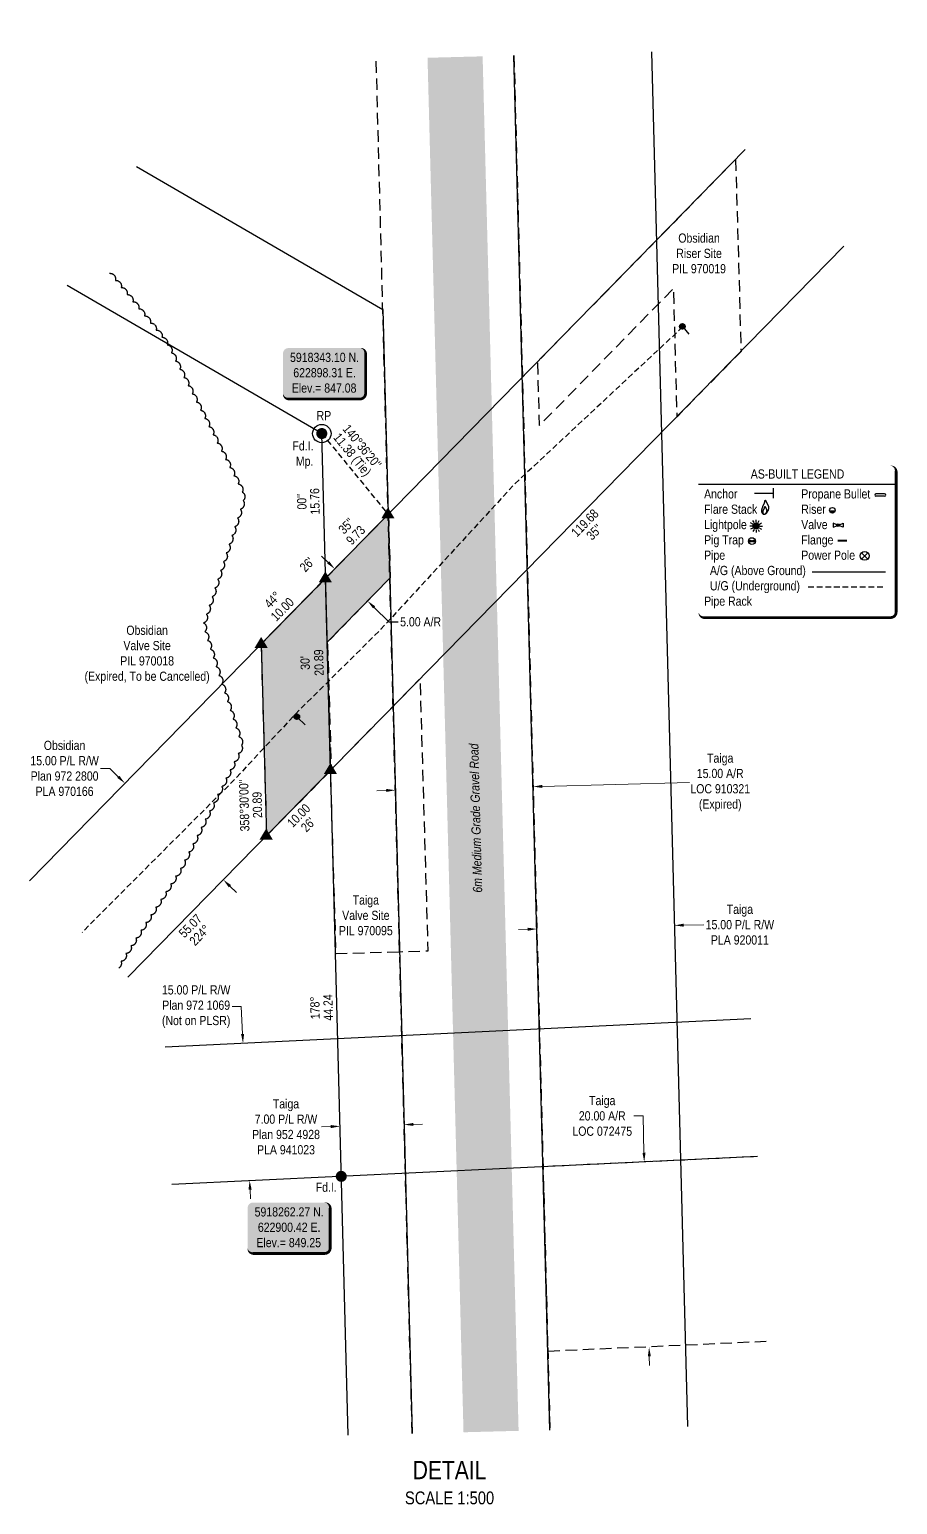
# Model space of a CAD drawing. Extents: x 621399 to 623586, y 5916828 to 5919359.
# Drawn here: x 621399 to 622343, y 5917754 to 5919359 of the extents above; entities that cross this region are included whole.
import ezdxf
from ezdxf.enums import TextEntityAlignment as Align

# ---------------------------------------------------------------- set-up
doc = ezdxf.new("R2010")
doc.units = 0
doc.header["$LTSCALE"] = 5
doc.header["$PDMODE"] = 34
doc.header["$PDSIZE"] = 0.03
for name, pattern in [('0', [1, 1, 0]), ('foc-ACCESSROAD', [3.75, 2.5, -1.25]), ('foc-TIELINE', [1.875, 1.25, -0.625]), ('POWERLINE5', [7.8, 2.4, -0.6, 0.6, -0.6, 0.6, -0.6, 2.4]), ('UG_PIPE', [1.875, 1.25, -0.625])]:
    doc.linetypes.add(name, pattern=pattern)
doc.layers.get('Defpoints').update_dxf_attribs({"color": 9})
for name, color, linetype in [('35', 37, 'Continuous'), ('AS-PIPE-UG', 44, 'UG_PIPE'), ('AS-POWER-EXISTING', 72, 'POWERLINE5'), ('AS-ROADS', 254, 'Continuous'), ('AS-SYMBOL', 7, 'Continuous'), ('C-RW', 13, 'Continuous'), ('C-WS', 13, 'foc-ACCESSROAD'), ('CG-NOTES', 7, 'Continuous'), ('DETAIL-T', 7, 'Continuous'), ('F-AR', 190, 'foc-ACCESSROAD'), ('F-RW', 190, 'Continuous'), ('F-WS', 190, 'foc-ACCESSROAD'), ('L-BD', 7, 'Continuous'), ('L-MON', 1, 'Continuous'), ('L-TIE', 7, 'foc-TIELINE'), ('P-PROPOSED', 10, 'Continuous'), ('P-PROPOSED-H', 21, 'Continuous'), ('P-TXT', 4, 'Continuous'), ('T-BUSH', 110, '0')]:
    doc.layers.add(name, color=color, linetype=linetype)
doc.layers.add('AS-PIPE-AG', color=7, linetype='Continuous', true_color=0x7d00fa)
for name, color, linetype, lineweight in [('C-RW-T', 13, 'Continuous', 9), ('C-WS-T', 13, 'Continuous', 9), ('F-AR-T', 190, 'Continuous', 9), ('F-RW-T', 190, 'Continuous', 9), ('F-WS-T', 190, 'Continuous', 9), ('T-TEXT', 48, 'Continuous', 18)]:
    doc.layers.add(name, color=color, linetype=linetype, lineweight=lineweight)
doc.styles.add('80', font='ARIALN.TTF', dxfattribs={"height": 10})
doc.styles.add('80CG', font='ARIALN.TTF', dxfattribs={"height": 10})
doc.styles.add('80L', font='ARIALN.TTF', dxfattribs={"height": 10})
doc.styles.add('80LS', font='ARIALNI.TTF', dxfattribs={"height": 10})
doc.dimstyles.new('Compass 5 000', dxfattribs={"dimscale": 5, "dimtxt": 9, "dimasz": 2, "dimexe": 0.2, "dimexo": 0.0625, "dimgap": 0.5, "dimtad": 0, "dimtih": 1, "dimtoh": 1, "dimzin": 0, "dimdsep": 46, "dimtxsty": '80CG', "dimcen": 0.1, "dimse1": 1, "dimse2": 1, "dimclrd": 256, "dimclrt": 256, "dimaunit": 1, "dimadec": 4, "dimazin": 0, "dimtfac": 0.06, "dimtofl": 0, "dimtmove": 0, "dimatfit": 1, "dimfxl": 0.2, "dimtolj": 1, "dimtzin": 0, "dimlwd": -1, "dimarcsym": 0})

# ---------------------------------------------------------------- blocks, each defined once
blk = doc.blocks.new('fdia')
at = {"color": 255, "const_width": 1}
blk.add_lwpolyline([(-0.5, 0, 1), (0.5, 0, 1)], format="xyb", close=True, dxfattribs=at)
blk = doc.blocks.new('Fdiaa')
blk.add_blockref('fdia', (0, 0))
blk = doc.blocks.new('fdib')
at = {"color": 1, "const_width": 1.6}
blk.add_lwpolyline([(-0.4, 0, 1), (0.4, 0, 1)], format="xyb", close=True, dxfattribs=at)
at = {"color": 1}
blk.add_circle((0, 0), 0.8, dxfattribs=at)
blk = doc.blocks.new('Fdibb')
blk.add_blockref('fdib', (0, 0))
blk = doc.blocks.new('fdicc')
for name in ['Fdibb', 'Fdiaa']:
    blk.add_blockref(name, (0, 0))
blk = doc.blocks.new('FDI')
blk.add_blockref('fdicc', (0, 0))
blk = doc.blocks.new('TRIA')
blk.add_hatch(color=255).paths.add_polyline_path([(-0.04, 1.52), (-1.47, -0.87), (1.39, -0.87)])
blk = doc.blocks.new('TRIAA')
blk.add_blockref('TRIA', (0, 0))
blk = doc.blocks.new('TRIB')
at = {"color": 1}
blk.add_lwpolyline([(-1.12, -0.67), (-0.04, 1.13), (1.04, -0.67)], close=True, dxfattribs=at)
blk = doc.blocks.new('TRIBB')
blk.add_blockref('TRIB', (0, 0))
blk = doc.blocks.new('TRICC')
for name in ['TRIAA', 'TRIBB']:
    blk.add_blockref(name, (0, 0))
blk = doc.blocks.new('plspike')
blk.add_blockref('TRICC', (0, 0))
blk = doc.blocks.new('RISER')
h = blk.add_hatch(color=255)
h.dxf.hatch_style = 1
edge = h.paths.add_edge_path()
edge.add_arc((0, 0), 0.7, 0, 360)
blk.add_hatch(color=13).paths.add_polyline_path([(0.58, -0.15), (-0.58, -0.15, 0.774597)])
at = {"color": 13}
blk.add_line((-0.58, -0.15), (0.58, -0.15), dxfattribs=at)
blk.add_circle((0, 0), 0.6, dxfattribs=at)
blk = doc.blocks.new('*D44')
at = {"layer": 'Defpoints', "color": 0, "transparency": 16777216}
for p in [(621736.2, 5918777.5), (621771.9, 5918742.5), (621766.5, 5918737.1)]:
    blk.add_point(p, dxfattribs=at)
at = {"layer": 'P-TXT', "transparency": 16777216}
for p, q in [((621723.7, 5918779), (621716.5, 5918786)), ((621773.7, 5918730.1), (621789.7, 5918714.4)), ((621789.7, 5918714.4), (621799.7, 5918714.4))]:
    blk.add_line(p, q, dxfattribs=at)
for points in [[(621724.8, 5918780.2), (621722.5, 5918777.9), (621730.8, 5918772)], [(621774.8, 5918731.3), (621772.5, 5918728.9), (621766.5, 5918737.1)]]:
    blk.add_solid(points, dxfattribs=at)
at = {"layer": 'P-TXT', "transparency": 16777216, "insert": (621824.2, 5918714.4), "char_height": 10, "attachment_point": 5, "style": '80CG'}
blk.add_mtext('\\A1;5.00 A/R', dxfattribs=at)
blk = doc.blocks.new('*D45')
at = {"layer": 'C-RW-T', "transparency": 16777216}
for p, q in [((621485.8, 5918554.9), (621475.8, 5918554.9)), ((621495.2, 5918545.8), (621485.8, 5918554.9)), ((621616.6, 5918426.8), (621623.8, 5918419.8))]:
    blk.add_line(p, q, dxfattribs=at)
for points in [[(621496.4, 5918546.9), (621494, 5918544.6), (621502.3, 5918538.8)], [(621617.8, 5918428), (621615.4, 5918425.6), (621609.5, 5918433.8)]]:
    blk.add_solid(points, dxfattribs=at)
at = {"layer": 'Defpoints', "color": 0, "transparency": 16777216}
for p in [(621502.3, 5918538.8), (621487.7, 5918523.8), (621594.8, 5918418.9)]:
    blk.add_point(p, dxfattribs=at)
at = {"layer": 'C-RW-T', "transparency": 16777216, "insert": (621436.7, 5918554.9), "char_height": 10, "attachment_point": 5, "style": '80CG'}
blk.add_mtext('\\A1;Obsidian\\P15.00 P/L R/W\\PPlan 972 2800\\PPLA 970166', dxfattribs=at)
blk = doc.blocks.new('*D46')
at = {"layer": 'Defpoints', "color": 0, "transparency": 16777216}
for p in [(621735.6, 5918198.4), (621805.4, 5918200.2), (621736.4, 5918165.5)]:
    blk.add_point(p, dxfattribs=at)
at = {"layer": 'F-RW-T', "transparency": 16777216}
for p, q in [((621726.4, 5918165.2), (621716.4, 5918164.9)), ((621816.3, 5918167.6), (621826.3, 5918167.8))]:
    blk.add_line(p, q, dxfattribs=at)
for points in [[(621726.4, 5918166.9), (621726.5, 5918163.5), (621736.4, 5918165.5)], [(621816.2, 5918169.2), (621816.3, 5918165.9), (621806.3, 5918167.3)]]:
    blk.add_solid(points, dxfattribs=at)
at = {"layer": 'F-RW-T', "transparency": 16777216, "insert": (621677.7, 5918164.9), "char_height": 10, "attachment_point": 5, "style": '80CG'}
blk.add_mtext('\\A1;Taiga\\P7.00 P/L R/W\\PPlan 952 4928\\PPLA 941023', dxfattribs=at)
blk = doc.blocks.new('*D47')
at = {"layer": 'Defpoints', "color": 0, "transparency": 16777216}
for p in [(622100.6, 5918384.1), (621952.6, 5918307.8), (622102.5, 5918311.7)]:
    blk.add_point(p, dxfattribs=at)
at = {"layer": 'F-RW-T', "transparency": 16777216}
for p, q in [((622110.6, 5918384.4), (622132.6, 5918384.9)), ((621940.7, 5918379.9), (621930.7, 5918379.6))]:
    blk.add_line(p, q, dxfattribs=at)
for points in [[(622110.5, 5918386), (622110.6, 5918382.7), (622100.6, 5918384.1)], [(621940.6, 5918381.6), (621940.7, 5918378.2), (621950.7, 5918380.2)]]:
    blk.add_solid(points, dxfattribs=at)
at = {"layer": 'F-RW-T', "transparency": 16777216, "insert": (622171.7, 5918384.9), "char_height": 10, "attachment_point": 5, "style": '80CG'}
blk.add_mtext('\\A1;Taiga\\P15.00 P/L R/W\\PPLA 920011', dxfattribs=at)
blk = doc.blocks.new('*D48')
at = {"layer": 'Defpoints', "color": 0, "transparency": 16777216}
for p in [(621946.6, 5918535.1), (621798.2, 5918475.7), (621948.1, 5918479.7)]:
    blk.add_point(p, dxfattribs=at)
at = {"layer": 'F-AR-T', "transparency": 16777216}
for p, q in [((621786.7, 5918530.9), (621776.7, 5918530.7)), ((621956.6, 5918535.4), (622116.8, 5918539.6))]:
    blk.add_line(p, q, dxfattribs=at)
for points in [[(621786.7, 5918532.6), (621786.8, 5918529.3), (621796.7, 5918531.2)], [(621956.6, 5918537), (621956.7, 5918533.7), (621946.6, 5918535.1)]]:
    blk.add_solid(points, dxfattribs=at)
at = {"layer": 'F-AR-T', "transparency": 16777216, "insert": (622150.3, 5918539.6), "char_height": 10, "attachment_point": 5, "style": '80CG'}
blk.add_mtext('\\A1;Taiga\\P15.00 A/R\\PLOC 910321\\P(Expired)', dxfattribs=at)
blk = doc.blocks.new('*D49')
at = {"layer": 'Defpoints', "color": 0, "transparency": 16777216}
for p in [(622049.3, 5918126.2), (622067.6, 5918126.7), (622054.6, 5917924.7)]:
    blk.add_point(p, dxfattribs=at)
at = {"layer": 'F-AR-T', "transparency": 16777216}
for p, q in [((622066.3, 5918176.8), (622056.3, 5918176.8)), ((622067.3, 5918136.7), (622066.3, 5918176.8)), ((622073.1, 5917915.2), (622073.4, 5917905.2))]:
    blk.add_line(p, q, dxfattribs=at)
for points in [[(622069, 5918136.7), (622065.7, 5918136.6), (622067.6, 5918126.7)], [(622074.8, 5917915.2), (622071.5, 5917915.1), (622072.9, 5917925.2)]]:
    blk.add_solid(points, dxfattribs=at)
at = {"layer": 'F-AR-T', "transparency": 16777216, "insert": (622021.9, 5918176.8), "char_height": 10, "attachment_point": 5, "style": '80CG'}
blk.add_mtext('\\A1;Taiga\\P20.00 A/R\\PLOC 072475', dxfattribs=at)
blk = doc.blocks.new('*U50')
at = {"layer": '35', "color": 3}
blk.add_circle((0, 0), 10, dxfattribs=at)
at = {"layer": '35', "color": 3, "style": '80'}
blk.add_attdef('RP_001', (-5.7, 14.5), '', height=10, dxfattribs=at)
blk = doc.blocks.new('blk_grey_black1')
h = blk.add_hatch(color=254)
edge = h.paths.add_edge_path()
edge.add_line((-3.4, -28.5), (74.6, -28.5))
edge.add_arc((74.6, -22.5), 6, 270, 360)
edge.add_line((80.6, -22.5), (80.6, 21))
edge.add_arc((74.6, 21), 6, 0, 90)
edge.add_line((74.6, 27), (-3.4, 27))
edge.add_arc((-3.4, 21), 6, 90, 180)
edge.add_line((-9.4, 21), (-9.4, -22.5))
edge.add_arc((-3.4, -22.5), 6, 180, 270)
at = {"color": 1, "flags": 128}
blk.add_lwpolyline([(-3.4, -28.5, 3, 3, 0), (74.6, -28.5, 3, 3, 0.414214), (80.6, -22.5, 3, 3, 0), (80.6, 21, 3, 0, 0.414214), (74.6, 27, 0, 0, 0), (-3.4, 27, 0, 0, 0.414214), (-9.4, 21, 0, 0, 0), (-9.4, -22.5, 0, 3, 0.414214)], format="xyseb", close=True, dxfattribs=at)
blk.add_lwpolyline([(-1.5, -25.3, 0, 10, 0), (35.6, 0, 5, 5, 0)], format="xyseb", dxfattribs=at)
at = {"color": 1, "style": '80'}
blk.add_attdef('ENTER_TEXT_001', (-0.3, -5), '', height=10, dxfattribs=at)
blk = doc.blocks.new('as-built legend')
blk.add_hatch(color=13).paths.add_polyline_path([(38.3, 16.1), (32.5, 16.1, 0.774597)])
h = blk.add_hatch(color=13)
h.dxf.hatch_style = 1
edge = h.paths.add_edge_path()
edge.add_arc((-47.7, -0.3), 3.41, 0, 360)
at = {"layer": 'AS-SYMBOL'}
h = blk.add_hatch(color=13, dxfattribs=at)
h.dxf.hatch_style = 1
h.paths.add_polyline_path([(-52.7, -16.7, 1), (-54.9, -16.7, 1)])
h = blk.add_hatch(color=13, dxfattribs=at)
h.dxf.hatch_style = 1
h.paths.add_polyline_path([(-51.7, -16.7, 1), (-49.4, -16.7, 1)])
at = {"color": 1}
blk.add_line((-110.3, 45.3), (104.8, 45.3), dxfattribs=at)
at = {"color": 13}
for p, q in [((92.3, 34.7), (82.7, 34.7)), ((92.3, 32.3), (82.7, 32.3)), ((32.5, 16.1), (38.3, 16.1)), ((-51.4, 1.9), (-53.7, 3.1)), ((-49.8, 3.4), (-51.1, 5.7)), ((-47.7, 4), (-47.7, 6.6)), ((-45.5, 3.4), (-44.2, 5.7)), ((-44, 1.9), (-41.7, 3.1)), ((36.2, 2.8), (36.2, -1.6)), ((40.3, 1.2), (36.2, 2.8)), ((43.1, 1.2), (47.2, 2.8)), ((47.2, 2.8), (47.2, -1.6)), ((-52, -0.3), (-54.6, -0.3)), ((-51.4, -2.5), (-53.7, -3.8)), ((-49.8, -4), (-51.1, -6.3)), ((-47.7, -4.6), (-47.7, -7.2)), ((-45.5, -4), (-44.2, -6.3)), ((-44, -2.5), (-41.7, -3.8)), ((-43.4, -0.3), (-40.8, -0.3)), ((36.2, -1.6), (40.3, 0)), ((47.2, -1.6), (43.1, 0))]:
    blk.add_line(p, q, dxfattribs=at)
at = {"color": 1, "flags": 128}
blk.add_lwpolyline([(-104.3, -99.9, 3, 3, 0), (98.8, -99.9, 3, 3, 0.414214), (104.8, -93.9, 3, 3, 0), (104.8, 59.3, 3, 0, 0.414214), (98.8, 65.3, 0, 0, 0), (-104.3, 65.3, 0, 0, 0.414214), (-110.3, 59.3, 0, 0, 0), (-110.3, -93.9, 0, 3, 0.414214)], format="xyseb", close=True, dxfattribs=at)
at = {"color": 13, "flags": 128}
for points in [[(-37.6, 12.7), (-37.8, 12.6), (-38, 12.5), (-38.2, 12.4), (-38.5, 12.4), (-38.7, 12.4), (-38.9, 12.3), (-39.1, 12.4), (-39.4, 12.4), (-39.6, 12.4), (-39.8, 12.5), (-39.9, 12.6), (-40.1, 12.7), (-40.3, 12.9), (-40.4, 13.1), (-40.6, 13.3), (-40.7, 13.5), (-40.8, 13.7), (-41, 14), (-41.1, 14.3), (-41.2, 14.6), (-41.3, 15), (-41.3, 15.4), (-41.4, 15.8), (-41.4, 16.2), (-41.4, 16.6), (-41.3, 17.1), (-41.3, 17.6), (-41.2, 18.1), (-41.1, 18.6), (-40.9, 19.1), (-40.8, 19.6), (-40.6, 20), (-40.5, 20.4), (-40.3, 20.8), (-40.2, 21.2), (-40, 21.6), (-39.8, 22), (-39.6, 22.3), (-39.5, 22.7), (-39.3, 23), (-39.1, 23.4), (-39, 23.8), (-38.8, 24.1), (-38.6, 24.5), (-38.5, 24.9), (-38.4, 25.3), (-38.2, 25.7), (-38.1, 26.1), (-38.1, 26.4), (-38, 26.8), (-38, 27.1), (-37.9, 27.4), (-37.9, 27.7), (-37.9, 27.8), (-37.8, 28), (-37.8, 28), (-37.7, 28), (-37.6, 27.9), (-37.5, 27.7), (-37.3, 27.5), (-37.2, 27.3), (-37.1, 27), (-36.9, 26.7), (-36.8, 26.5), (-36.7, 26.2), (-36.6, 25.9), (-36.5, 25.7), (-36.3, 25.4), (-36.2, 25.2), (-36.1, 25), (-36, 24.7), (-35.8, 24.4), (-35.7, 24.2), (-35.5, 23.9), (-35.4, 23.6), (-35.2, 23.3), (-35.1, 23), (-34.9, 22.8), (-34.8, 22.5), (-34.7, 22.2), (-34.6, 22), (-34.4, 21.8), (-34.4, 21.5), (-34.3, 21.3), (-34.2, 21.1), (-34.2, 20.9), (-34.1, 20.7), (-34.1, 20.5), (-34.1, 20.3), (-34.1, 20.1), (-34.1, 19.9), (-34.2, 19.7), (-34.2, 19.5), (-34.2, 19.3), (-34.2, 19.1), (-34.3, 18.9), (-34.3, 18.6), (-34.3, 18.4), (-34.3, 18.2), (-34.4, 17.9), (-34.4, 17.7), (-34.4, 17.4), (-34.5, 17.2), (-34.5, 17), (-34.6, 16.7), (-34.7, 16.5), (-34.8, 16.3), (-35, 16.1), (-35.1, 15.8), (-35.2, 15.6), (-35.4, 15.4), (-35.5, 15.2), (-35.6, 15.1), (-35.7, 14.9), (-35.9, 14.7), (-36, 14.5), (-36.1, 14.4), (-36.2, 14.2), (-36.3, 14.1), (-36.4, 13.9), (-36.5, 13.7), (-36.7, 13.6), (-36.8, 13.4), (-36.9, 13.2), (-37.1, 13.1), (-37.2, 12.9), (-37.4, 12.8)], [(-38, 12.5), (-38.2, 12.5), (-38.3, 12.4), (-38.4, 12.4), (-38.5, 12.4), (-38.7, 12.4), (-38.8, 12.4), (-38.9, 12.4), (-39, 12.4), (-39.2, 12.4), (-39.3, 12.4), (-39.4, 12.5), (-39.5, 12.6), (-39.5, 12.7), (-39.6, 12.8), (-39.7, 12.9), (-39.8, 13), (-39.9, 13.1), (-39.9, 13.3), (-40, 13.4), (-40.1, 13.6), (-40.1, 13.8), (-40.1, 14), (-40.2, 14.3), (-40.2, 14.5), (-40.2, 14.8), (-40.1, 15), (-40.1, 15.3), (-40, 15.6), (-40, 15.9), (-39.9, 16.1), (-39.8, 16.4), (-39.8, 16.7), (-39.7, 16.9), (-39.6, 17.1), (-39.5, 17.3), (-39.4, 17.5), (-39.3, 17.7), (-39.2, 17.9), (-39.1, 18.1), (-39, 18.3), (-38.9, 18.5), (-38.8, 18.7), (-38.7, 19), (-38.6, 19.2), (-38.5, 19.4), (-38.5, 19.6), (-38.4, 19.8), (-38.4, 20), (-38.3, 20.2), (-38.3, 20.4), (-38.3, 20.6), (-38.2, 20.8), (-38.2, 20.9), (-38.2, 21), (-38.2, 21.1), (-38.1, 21.1), (-38.1, 21.1), (-38, 21.1), (-38, 21), (-37.9, 20.9), (-37.8, 20.7), (-37.8, 20.6), (-37.7, 20.4), (-37.6, 20.3), (-37.5, 20.1), (-37.5, 20), (-37.4, 19.8), (-37.3, 19.7), (-37.3, 19.6), (-37.2, 19.4), (-37.1, 19.3), (-37.1, 19.1), (-37, 19), (-36.9, 18.8), (-36.8, 18.7), (-36.7, 18.5), (-36.6, 18.3), (-36.6, 18.2), (-36.5, 18), (-36.4, 17.9), (-36.3, 17.8), (-36.3, 17.6), (-36.2, 17.5), (-36.2, 17.4), (-36.2, 17.3), (-36.1, 17.1), (-36.1, 17), (-36.1, 16.9), (-36.1, 16.8), (-36.1, 16.7), (-36.1, 16.6), (-36.1, 16.5), (-36.1, 16.4), (-36.2, 16.2), (-36.2, 16.1), (-36.2, 16), (-36.2, 15.9), (-36.2, 15.7), (-36.2, 15.6), (-36.2, 15.5), (-36.2, 15.3), (-36.3, 15.2), (-36.3, 15.1), (-36.3, 14.9), (-36.4, 14.8), (-36.4, 14.7), (-36.5, 14.6), (-36.6, 14.4), (-36.7, 14.3), (-36.7, 14.2), (-36.8, 14.1), (-36.9, 14), (-36.9, 13.9), (-37, 13.8), (-37.1, 13.7), (-37.1, 13.6), (-37.2, 13.5), (-37.3, 13.4), (-37.3, 13.3), (-37.4, 13.2), (-37.5, 13.1), (-37.5, 13), (-37.6, 12.9), (-37.7, 12.9), (-37.8, 12.8), (-37.8, 12.7), (-37.9, 12.6)]]:
    blk.add_lwpolyline(points, close=True, dxfattribs=at)
at = {"color": 13, "const_width": 2, "flags": 128}
blk.add_lwpolyline([(41.3, -16.2), (46.3, -16.2), (51.3, -16.2)], dxfattribs=at)
at = {"color": 13}
for centre, radius in [((35.4, 16.9), 3), ((-47.7, -0.3), 3.41), ((41.7, 0.6), 1.56), ((41.7, 0.6), 0.55)]:
    blk.add_circle(centre, radius, dxfattribs=at)
for centre, start, end in [((82.7, 33.5), 90, 270), ((92.3, 33.5), 270, 90)]:
    blk.add_arc(centre, 1.2, start, end, dxfattribs=at)
at = {"layer": 'AS-PIPE-AG', "flags": 128}
blk.add_lwpolyline([(13.4, -50.2), (93.4, -50.2)], dxfattribs=at)
at = {"layer": 'AS-PIPE-UG', "flags": 128}
blk.add_lwpolyline([(9, -66.5), (93.3, -66.5)], dxfattribs=at)
at = {"layer": 'AS-POWER-EXISTING', "linetype": 'Continuous'}
for p, q in [((74, -36.2), (67.1, -29.5)), ((67.1, -36.2), (74, -29.5))]:
    blk.add_line(p, q, dxfattribs=at)
blk.add_circle((70.5, -32.8), 4.8, dxfattribs=at)
at = {"layer": 'AS-SYMBOL', "color": 72}
blk.add_line((-28.9, 29.9), (-28.9, 40.9), dxfattribs=at)
at = {"layer": 'AS-SYMBOL', "color": 72, "flags": 128}
blk.add_lwpolyline([(-49.5, 35.4), (-28.9, 35.4)], dxfattribs=at)
at = {"layer": 'AS-SYMBOL', "color": 13}
for centre, radius in [((-52.2, -16.7), 3.75), ((-53.8, -16.7), 1.12), ((-50.5, -16.7), 1.12)]:
    blk.add_circle(centre, radius, dxfattribs=at)
at = {"insert": (-60.3, 61.4), "char_height": 10, "attachment_point": 1, "style": '80L'}
blk.add_mtext_dynamic_manual_height_columns('\\pi6.8078;AS-BUILT LEGEND', width=114.83, gutter_width=45, heights=[0], dxfattribs=at)
at = {"layer": 'CG-NOTES', "char_height": 10, "attachment_point": 1, "style": '80L'}
for s, insert, width in [('Anchor\\PFlare Stack\\PLightpole\\PPig Trap\\PPipe\\P  A/G (Above Ground)\\P  U/G (Underground)\\PPipe Rack', (-104.3, 39.7), 110.209), ('Propane Bullet\\PRiser\\PValve\\PFlange\\PPower Pole', (1.5, 39.7), 85.182)]:
    blk.add_mtext(s, dxfattribs=dict(at, insert=insert, width=width))
blk = doc.blocks.new('*D54')
at = {"layer": 'C-RW-T', "transparency": 16777216}
for p, q in [((621629, 5918295.8), (621619, 5918295.8)), ((621630.4, 5918265.9), (621629, 5918295.8)), ((621638.6, 5918096.6), (621639.1, 5918086.6))]:
    blk.add_line(p, q, dxfattribs=at)
for points in [[(621632.1, 5918265.9), (621628.8, 5918265.8), (621630.9, 5918255.9)], [(621640.3, 5918096.7), (621636.9, 5918096.5), (621638.1, 5918106.6)]]:
    blk.add_solid(points, dxfattribs=at)
at = {"layer": 'Defpoints', "color": 0, "transparency": 16777216}
for p in [(621616.4, 5918255.2), (621630.9, 5918255.9), (621623.6, 5918105.9)]:
    blk.add_point(p, dxfattribs=at)
at = {"layer": 'C-RW-T', "transparency": 16777216, "insert": (621579.9, 5918295.8), "char_height": 10, "attachment_point": 5, "style": '80CG'}
blk.add_mtext('\\A1;15.00 P/L R/W\\PPlan 972 1069\\P(Not on PLSR)', dxfattribs=at)

msp = doc.modelspace()

# ---------------------------------------------------------------- hatches: boundary and pattern name
at = {"layer": 'P-PROPOSED-H'}
h = msp.add_hatch(color=256, dxfattribs=at)
h.dxf.hatch_style = 1
h.paths.add_polyline_path([(621720.8, 5918761.826), (621788.865, 5918831.326), (621790.688, 5918761.752), (621722.622, 5918692.251)])
h = msp.add_hatch(color=256, dxfattribs=at)
h.dxf.hatch_style = 1
h.paths.add_polyline_path([(621720.8, 5918761.826), (621650.835, 5918690.386), (621656.302, 5918481.662), (621726.267, 5918553.102)])

# ---------------------------------------------------------------- linework, layer by layer
at = {"layer": 'AS-PIPE-AG', "flags": 128}
for points in [[(622109.605, 5919035.356), (622116.145, 5919027.566)], [(621690.305, 5918610.286), (621698.395, 5918602.176)]]:
    msp.add_lwpolyline(points, dxfattribs=at)
at = {"layer": 'AS-PIPE-UG', "flags": 128}
msp.add_lwpolyline([(622109.605, 5919035.356), (621925.735, 5918863.556), (621781.085, 5918706.396), (621687.935, 5918614.066), (621622.495, 5918543.636), (621476.685, 5918397.556), (621455.879, 5918376.552)], dxfattribs=at)
at = {"layer": 'AS-ROADS', "const_width": 59.979, "flags": 128}
msp.add_lwpolyline([(621900.876, 5917833.357), (621861.722, 5919328.938)], dxfattribs=at)
at = {"layer": 'C-RW'}
for points in [[(621398.507, 5918432.739), (622177.545, 5919228.2)], [(622284.675, 5919123.282), (621505.637, 5918327.821)], [(622183.791, 5918282.592), (621546.218, 5918251.785)]]:
    msp.add_lwpolyline(points, dxfattribs=at)
at = {"layer": 'C-WS', "flags": 128}
for points in [[(622167.104, 5919217.539), (622172.956, 5919008.605), (622103.487, 5918937.655), (622099.576, 5919077.393), (621953.613, 5918928.03), (621951.664, 5918997.557), (622097.598, 5919146.567), (622167.104, 5919217.539)], [(621726.933, 5918553.213), (621656.92, 5918482.139), (621650.835, 5918690.386), (621720.836, 5918761.881), (621789.107, 5918831.573), (621791.138, 5918762.156), (621722.864, 5918692.464), (621726.933, 5918553.213)]]:
    msp.add_lwpolyline(points, close=True, dxfattribs=at)
at = {"layer": 'F-AR', "flags": 128}
for points in [[(621815.062, 5917831.109), (621775.891, 5919326.69)], [(621925.788, 5919330.616), (621964.96, 5917835.035)], [(622200.482, 5917931.384), (622129.491, 5917928.052), (621962.719, 5917920.574), (621957.448, 5918121.834), (622191.02, 5918132.982)]]:
    msp.add_lwpolyline(points, dxfattribs=at)
at = {"layer": 'F-RW'}
for points in [[(622075.685, 5919334.542), (622114.857, 5917838.961)], [(621964.96, 5917835.035), (621925.788, 5919330.616)], [(621514.837, 5919210.028), (621783.029, 5919054.176), (621815.062, 5917831.109)], [(621745.225, 5917829.28), (621716.675, 5918919.306), (621439.497, 5919080.381)]]:
    msp.add_lwpolyline(points, dxfattribs=at)
at = {"layer": 'F-WS', "flags": 128}
msp.add_lwpolyline([(621800.477, 5918355.081), (621732.151, 5918353.065), (621726.267, 5918553.102), (621794.533, 5918622.812), (621823.447, 5918652.33), (621832.165, 5918356.02), (621800.477, 5918355.081)], close=True, dxfattribs=at)
at = {"layer": 'L-TIE'}
msp.add_line((621716.675, 5918919.306), (621788.865, 5918831.326), dxfattribs=at)
at = {"layer": 'P-PROPOSED', "flags": 128}
for points in [[(621720.8, 5918761.826), (621788.865, 5918831.326), (621790.688, 5918761.752), (621722.622, 5918692.251)], [(621720.8, 5918761.826), (621650.835, 5918690.386), (621656.302, 5918481.662), (621726.267, 5918553.102)]]:
    msp.add_lwpolyline(points, close=True, dxfattribs=at)
at = {"layer": 'T-BUSH', "flags": 128}
msp.add_lwpolyline([(621485.676, 5919093.615, -0.52056705), (621492.014, 5919085.885, -0.52056705), (621498.353, 5919078.154, -0.52056705), (621504.691, 5919070.424, -0.52056705), (621511.029, 5919062.694, -0.52056705), (621517.368, 5919054.963, -0.52056705), (621523.706, 5919047.233, -0.52056705), (621530.044, 5919039.503, -0.52056705), (621536.382, 5919031.772, -0.52056705), (621542.721, 5919024.042, -0.52056705), (621548.507, 5919015.951, -0.52056705), (621553.041, 5919007.042, -0.52056705), (621557.576, 5918998.133, -0.52056705), (621562.11, 5918989.224, -0.52056705), (621566.644, 5918980.315, -0.52056705), (621571.178, 5918971.406, -0.52056705), (621575.713, 5918962.497, -0.52056705), (621580.247, 5918953.588, -0.52056705), (621584.781, 5918944.679, -0.52056705), (621589.316, 5918935.769, -0.52056705), (621593.85, 5918926.86, -0.52056705), (621598.384, 5918917.951, -0.52056705), (621602.918, 5918909.042, -0.52056705), (621607.453, 5918900.133, -0.52056705), (621611.987, 5918891.224, -0.52056705), (621616.521, 5918882.315, -0.52056705), (621621.056, 5918873.406, -0.52056705), (621625.59, 5918864.497, -0.52056705), (621630.124, 5918855.588, -0.52056705), (621631.117, 5918846.399, -0.52056705), (621628.036, 5918836.89, -0.52056705), (621624.954, 5918827.38, -0.52056705), (621621.873, 5918817.87, -0.52056705), (621618.791, 5918808.36, -0.52056705), (621615.71, 5918798.851, -0.52056705), (621612.628, 5918789.341, -0.52056705), (621609.547, 5918779.831, -0.52056705), (621606.465, 5918770.321, -0.52056705), (621603.384, 5918760.811, -0.52056705), (621600.302, 5918751.302, -0.52056705), (621597.221, 5918741.792, -0.52056705), (621594.139, 5918732.282, -0.52056705), (621591.058, 5918722.772, -0.52056705), (621587.976, 5918713.263, -0.52056705), (621589.287, 5918703.751, -0.52056705), (621592.363, 5918694.24, -0.52056705), (621595.438, 5918684.728, -0.52056705), (621598.513, 5918675.216, -0.52056705), (621601.589, 5918665.704, -0.52056705), (621604.664, 5918656.193, -0.52056705), (621607.74, 5918646.681, -0.52056705), (621610.815, 5918637.169, -0.52056705), (621613.891, 5918627.658, -0.52056705), (621616.966, 5918618.146, -0.52056705), (621620.041, 5918608.634, -0.52056705), (621623.117, 5918599.122, -0.52056705), (621626.192, 5918589.611, -0.52056705), (621629.268, 5918580.099, -0.52056705), (621625.774, 5918571.091, -0.52056705), (621621.283, 5918562.161, -0.52056705), (621616.792, 5918553.23, -0.52056705), (621612.301, 5918544.299, -0.52056705), (621607.809, 5918535.368, -0.52056705), (621603.318, 5918526.437, -0.52056705), (621598.827, 5918517.506, -0.52056705), (621594.336, 5918508.575, -0.52056705), (621589.845, 5918499.644, -0.52056705), (621585.353, 5918490.714, -0.52056705), (621580.862, 5918481.783, -0.52056705), (621576.371, 5918472.852, -0.52056705), (621571.88, 5918463.921, -0.52056705), (621567.389, 5918454.99, -0.52056705), (621562.897, 5918446.059, -0.52056705), (621557.603, 5918437.587, -0.52056705), (621552.196, 5918429.179, -0.52056705), (621546.789, 5918420.77, -0.52056705), (621541.383, 5918412.362, -0.52056705), (621535.976, 5918403.954, -0.52056705), (621530.569, 5918395.546, -0.52056705), (621525.163, 5918387.137, -0.52056705), (621519.756, 5918378.729, -0.52056705), (621514.349, 5918370.321, -0.52056705), (621508.943, 5918361.912, -0.52056705), (621503.536, 5918353.504, -0.52056705), (621498.129, 5918345.096, -0.36772754), (621495.67, 5918337.582, -0.36772754)], format="xyb", dxfattribs=at)

# ---------------------------------------------------------------- block references
at = {"layer": 'AS-SYMBOL', "xscale": 4.998283800000002, "yscale": 4.998283800000002, "zscale": 4.998283800000002}
for p in [(622109.125, 5919035.876), (621689.465, 5918611.186)]:
    msp.add_blockref('RISER', p, dxfattribs=at)
at = {"layer": 'CG-NOTES', "xscale": 0.99965676, "yscale": 0.99965676, "zscale": 0.99965676}
msp.add_blockref('as-built legend', (622237.003, 5918818.926), dxfattribs=at)
at = {"layer": 'DETAIL-T'}
ref = msp.add_blockref('blk_grey_black1', (621683.78, 5918985.408), dxfattribs=dict(at, xscale=0.9992858773454727, yscale=0.9992858773454727, zscale=0.9992858773454727))
ref.add_attrib('ENTER_TEXT_001', '5918343.10 N.', (621682.1, 5918997.172), dxfattribs={"layer": '0', "color": 1, "height": 9.99286, "style": '80'})
ref.add_attrib('ENTER_TEXT_002', '622898.31 E.', (621685.621, 5918980.476), dxfattribs={"layer": '0', "color": 1, "height": 9.99286, "style": '80'})
ref.add_attrib('ENTER_TEXT_003', 'Elev.= 847.08', (621684.029, 5918963.781), dxfattribs={"layer": '0', "color": 1, "height": 9.99286, "style": '80'})
ref = msp.add_blockref('blk_grey_black1', (621645.25, 5918055.61), dxfattribs=dict(at, xscale=0.9992858773454727, yscale=0.9992858773454727, zscale=0.9992858773454727))
ref.add_attrib('ENTER_TEXT_001', '5918262.27 N.', (621643.57, 5918067.374), dxfattribs={"layer": '0', "color": 1, "height": 9.99286, "style": '80'})
ref.add_attrib('ENTER_TEXT_002', '622900.42 E.', (621647.09, 5918050.679), dxfattribs={"layer": '0', "color": 1, "height": 9.99286, "style": '80'})
ref.add_attrib('ENTER_TEXT_003', 'Elev.= 849.25', (621645.478, 5918033.983), dxfattribs={"layer": '0', "color": 1, "height": 9.99286, "style": '80'})
at = {"layer": 'L-MON', "xscale": 4.998283800000002, "yscale": 4.998283800000002, "zscale": 4.998283800000002}
for p in [(621788.865, 5918831.326), (621720.715, 5918761.736), (621650.835, 5918690.386), (621726.205, 5918553.186), (621656.305, 5918481.896)]:
    msp.add_blockref('plspike', p, dxfattribs=at)

# ---------------------------------------------------------------- texts
at = {"layer": 'C-WS-T', "char_height": 9.99657, "attachment_point": 5, "style": '80CG'}
for s, insert in [('\\A1;Obsidian\\PRiser Site\\PPIL 970019', (622127.275, 5919115.258)), ('\\A1;Obsidian\\PValve Site\\PPIL 970018\\P(Expired, To be Cancelled)', (621526.524, 5918678.736))]:
    msp.add_mtext(s, dxfattribs=dict(at, insert=insert))
at = {"layer": 'DETAIL-T', "color": 3, "insert": (621855.709, 5917777.747), "char_height": 19.98572, "width": 105.43025, "attachment_point": 5, "style": '80CG'}
msp.add_mtext('DETAIL\\P{\\H0.7x;SCALE 1:500}', dxfattribs=at)
at = {"layer": 'F-WS-T', "insert": (621764.576, 5918394.989), "char_height": 9.9966, "attachment_point": 5, "style": '80CG'}
msp.add_mtext('\\A1;Taiga\\PValve Site\\PPIL 970095', dxfattribs=at)
at = {"layer": 'L-BD', "style": '80L'}
for s, height, rotation, p in [('11.38 (Tie)', 9.99657, 309.3698, (621749.006, 5918895.663)), ("140°36'20''", 9.99657, 309.3698, (621760.598, 5918905.175)), ("00''", 9.9966, 91.5003, (621694.868, 5918845.135)), ('15.76', 9.9966, 91.5003, (621709.108, 5918845.508)), ('119.68', 9.9966, 45.5976, (622002.979, 5918822.063)), ("35''", 9.9966, 45.5976, (621743.297, 5918818.735)), ('9.73', 9.9966, 45.5976, (621753.474, 5918808.768)), ("35''", 9.9966, 45.5976, (622013.156, 5918812.096)), ("26'", 9.9966, 45.5976, (621700.385, 5918776.701)), ('44°', 9.9966, 45.5976, (621663.006, 5918738.539)), ('10.00', 9.9966, 45.5976, (621673.719, 5918728.047)), ("30'", 9.9966, 91.5003, (621698.492, 5918669.676)), ('20.89', 9.9966, 91.5003, (621713.482, 5918670.069)), ("358°30'00''", 9.99657, 91.5003, (621632.198, 5918514.795)), ('20.89', 9.9966, 91.5003, (621646.438, 5918515.168)), ('10.00', 9.9966, 45.5976, (621691.472, 5918503.682)), ("26'", 9.9966, 45.5976, (621701.649, 5918493.715)), ('55.07', 9.9966, 45.5976, (621573.58, 5918383.62)), ('224°', 9.9966, 45.5976, (621583.757, 5918373.653)), ('178°', 9.9966, 91.5003, (621709.227, 5918294.45)), ('44.24', 9.9966, 91.5003, (621723.467, 5918294.823))]:
    msp.add_text(s, height=height, rotation=rotation, dxfattribs=at).set_placement(p, align=Align.MIDDLE)
at = {"layer": 'T-TEXT', "style": '80LS'}
msp.add_text('6m Medium Grade Gravel Road', height=9.99657, rotation=91.499663, dxfattribs=at).set_placement((621884.148, 5918500.876), align=Align.MIDDLE_CENTER)

# ---------------------------------------------------------------- dimensions: what is measured, and where the dimension line sits
at = {"layer": 'C-RW-T'}
for base, p1, p2, angle, text, picture, middle in [((621502.333, 5918538.753), (621594.849, 5918418.914), (621487.72, 5918523.832), 135.597644, 'Obsidian\\P15.00 P/L R/W\\PPlan 972 2800\\PPLA 970166', '*D45', (621436.725, 5918554.935)), ((621630.905, 5918255.877), (621623.649, 5918105.904), (621616.436, 5918255.178), 92.766324, '15.00 P/L R/W\\PPlan 972 1069\\P(Not on PLSR)', '*D54', (621579.888, 5918295.825))]:
    dim = msp.add_linear_dim(base=base, p1=p1, p2=p2, angle=angle, text=text, dimstyle='Compass 5 000', dxfattribs=at)
    dim.commit()
    dim.dimension.update_dxf_attribs({"geometry": picture, "text_midpoint": middle, "dimtype": 161})
at = {"layer": 'F-AR-T'}
for base, p1, p2, angle, text, picture, middle in [((621946.624, 5918535.105), (621798.179, 5918475.731), (621948.076, 5918479.657), 1.500315, 'Taiga\\P15.00 A/R\\PLOC 910321\\P(Expired)', '*D48', (622150.301, 5918539.562)), ((622067.598, 5918126.664), (622054.596, 5917924.694), (622049.319, 5918126.185), 91.500315, 'Taiga\\P20.00 A/R\\PLOC 072475', '*D49', (622021.949, 5918176.82))]:
    dim = msp.add_linear_dim(base=base, p1=p1, p2=p2, angle=angle, text=text, dimstyle='Compass 5 000', dxfattribs=at)
    dim.commit()
    dim.dimension.update_dxf_attribs({"geometry": picture, "text_midpoint": middle, "dimtype": 161})
at = {"layer": 'F-RW-T'}
dim = msp.add_linear_dim(base=(622100.579, 5918384.091), p1=(621952.578, 5918307.758), p2=(622102.475, 5918311.684), angle=1.500315, text='Taiga\\P15.00 P/L R/W\\PPLA 920011', dimstyle='Compass 5 000', dxfattribs=at)
dim.commit()
dim.dimension.update_dxf_attribs({"geometry": '*D47', "text_midpoint": (622171.661, 5918384.929), "dimtype": 161})
dim = msp.add_aligned_dim(p1=(621805.395, 5918200.215), p2=(621735.557, 5918198.386), distance=32.926, text='Taiga\\P7.00 P/L R/W\\PPlan 952 4928\\PPLA 941023', dimstyle='Compass 5 000', dxfattribs=at)
dim.commit()
dim.dimension.update_dxf_attribs({"geometry": '*D46', "text_midpoint": (621677.678, 5918164.947)})
at = {"layer": 'P-TXT'}
dim = msp.add_linear_dim(base=(621766.521, 5918737.075), p1=(621736.166, 5918777.516), p2=(621771.876, 5918742.544), angle=315.597644, text='5.00 A/R', dimstyle='Compass 5 000', dxfattribs=at)
dim.commit()
dim.dimension.update_dxf_attribs({"geometry": '*D44', "text_midpoint": (621824.179, 5918714.377), "dimtype": 161})

# ---------------------------------------------------------------- next in the draw order: texts
at = {"layer": 'L-MON', "char_height": 9.9823, "attachment_point": 1, "style": '80L', "bg_fill": 3, "box_fill_scale": 1.15, "bg_fill_color": 256, "bg_fill_true_color": 256, "bg_fill_transparency": 0}
for s, insert in [('\\pi1.084;Fd.I.\\P\\pi4.795;Mp.', (621683.639, 5918910.843)), ('\\pi1.084;Fd.I.', (621708.921, 5918104.231))]:
    msp.add_mtext_dynamic_manual_height_columns(s, width=22.02914, gutter_width=14.996, heights=[0], dxfattribs=dict(at, insert=insert))

# ---------------------------------------------------------------- next in the draw order: linework, layer by layer
at = {"layer": 'C-RW'}
msp.add_lwpolyline([(621553.34, 5918102.549), (622191.02, 5918132.982)], dxfattribs=at)

# ---------------------------------------------------------------- next in the draw order: block references
at = {"xscale": 0.99965676, "yscale": 0.99965676, "zscale": 0.99965676}
msp.add_blockref('*U50', (621716.675, 5918919.306), dxfattribs=at).add_auto_attribs({'RP_001': 'RP'})
at = {"layer": 'L-MON', "xscale": 4.998283800000002, "yscale": 4.998283800000002, "zscale": 4.998283800000002}
for p in [(621716.675, 5918919.306), (621737.845, 5918111.026)]:
    msp.add_blockref('FDI', p, dxfattribs=at)

doc.saveas('drawing.dxf')
